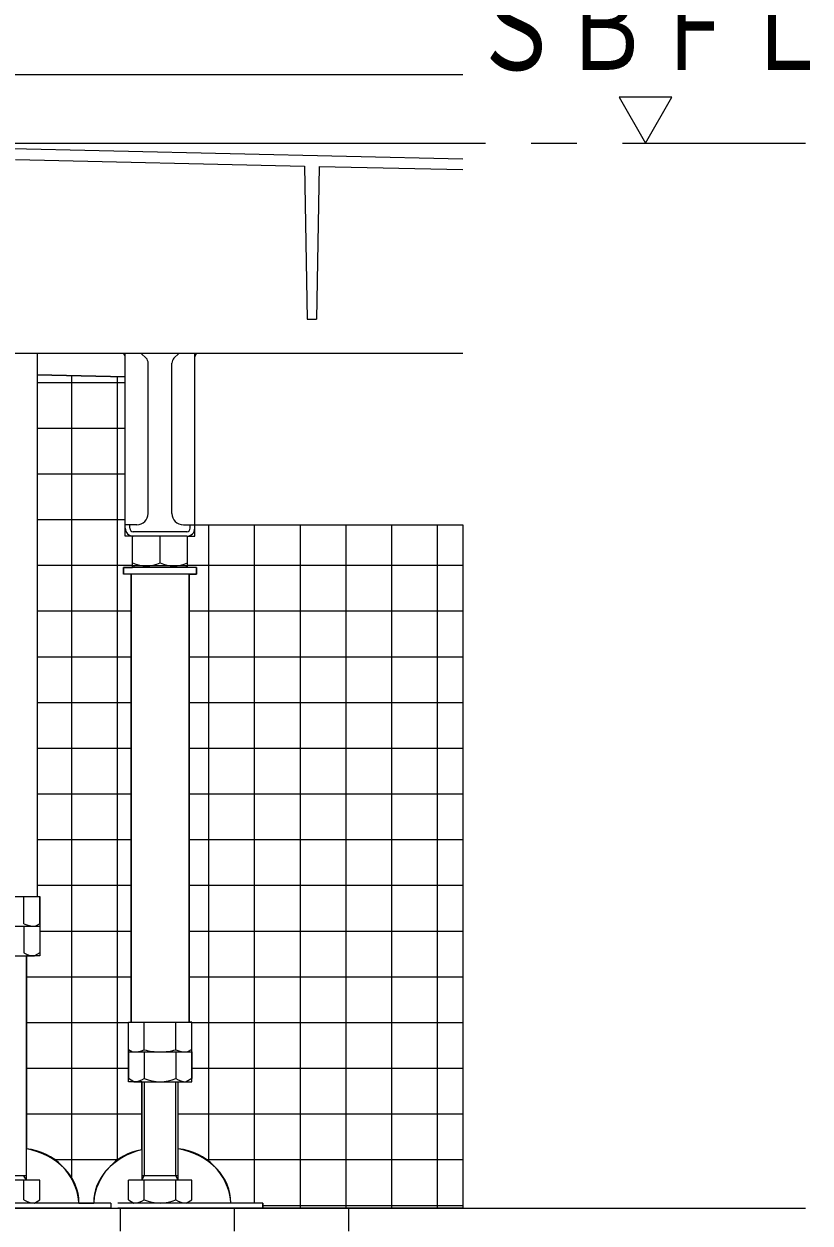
# Model space of a CAD drawing. Units: millimetres on the paper. Extents: x -305 to 305, y -152 to 152.
# Drawn here: x -214.07 to -196.86, y 36.12 to 62.34 of the extents above; entities that cross this region are included whole.
import ezdxf
from ezdxf.enums import TextEntityAlignment as Align

# ---------------------------------------------------------------- set-up
doc = ezdxf.new("R2010")
doc.units = ezdxf.units.MM
doc.linetypes.add('LONG_CHAIN', pattern=[21, 18, -1, 1, -1])
doc.layers.add('0-0_PV', color=7, linetype='Continuous', lineweight=9)
doc.styles.add('ＭＳ ゴシック', font='')
doc.styles.get('ＭＳ ゴシック').set_extended_font_data('MS Gothic')

msp = doc.modelspace()

# ---------------------------------------------------------------- linework, layer by layer
at = {"layer": '0-0_PV'}
for p, q in [((-220.913, 61.237), (-204.463, 61.237)), ((-201.04, 60.737), (-200.463, 59.737)), ((-199.885, 60.737), (-201.04, 60.737)), ((-200.463, 59.737), (-199.885, 60.737)), ((-220.162, 59.752), (-204.463, 59.395)), ((-214.25, 59.377), (-207.923, 59.233)), ((-207.923, 59.233), (-207.865, 55.887)), ((-207.602, 59.226), (-207.661, 55.887)), ((-207.602, 59.226), (-204.463, 59.155)), ((-207.865, 55.887), (-207.661, 55.887)), ((-204.463, 55.137), (-216.297, 55.137)), ((-213.778, 55.137), (-213.778, 43.257)), ((-211.848, 51.312), (-211.848, 55.137)), ((-211.498, 55.137), (-211.392, 55.031)), ((-210.784, 55.031), (-210.678, 55.137)), ((-210.328, 51.312), (-210.328, 55.137)), ((-211.348, 51.637), (-211.348, 54.925)), ((-210.828, 51.637), (-210.828, 54.925)), ((-213.778, 54.665), (-211.848, 54.622)), ((-213.017, 37.067), (-213.017, 54.648)), ((-212.017, 37.491), (-212.017, 54.625)), ((-213.778, 54.502), (-211.848, 54.502)), ((-213.778, 53.502), (-211.848, 53.502)), ((-213.778, 52.502), (-211.848, 52.502)), ((-213.778, 51.502), (-211.848, 51.502)), ((-211.598, 51.387), (-211.848, 51.387)), ((-211.748, 51.312), (-211.748, 51.387)), ((-210.5, 51.237), (-211.673, 51.237)), ((-210.578, 51.387), (-210.328, 51.387)), ((-210.428, 51.312), (-210.428, 51.387)), ((-210.328, 51.387), (-204.463, 51.387)), ((-210.017, 37.458), (-210.017, 51.387)), ((-209.017, 36.552), (-209.017, 51.387)), ((-208.017, 36.437), (-208.017, 51.387)), ((-207.017, 36.437), (-207.017, 51.387)), ((-206.017, 36.437), (-206.017, 51.387)), ((-205.017, 36.437), (-205.017, 51.387)), ((-211.688, 50.487), (-211.688, 51.137)), ((-210.503, 51.137), (-211.673, 51.137)), ((-211.088, 50.555), (-211.088, 51.137)), ((-210.488, 50.487), (-210.488, 51.137)), ((-213.778, 50.502), (-211.688, 50.502)), ((-210.288, 50.457), (-211.888, 50.457)), ((-211.888, 50.457), (-211.888, 50.307)), ((-210.488, 50.487), (-211.688, 50.487)), ((-211.663, 50.487), (-211.663, 50.457)), ((-210.513, 50.487), (-211.663, 50.487)), ((-210.513, 50.487), (-210.513, 50.457)), ((-210.488, 50.502), (-204.463, 50.502)), ((-210.288, 50.457), (-210.288, 50.307)), ((-210.288, 50.307), (-211.888, 50.307)), ((-211.723, 50.307), (-211.723, 40.507)), ((-210.453, 50.307), (-210.453, 40.507)), ((-213.778, 49.502), (-211.723, 49.502)), ((-210.453, 49.502), (-204.463, 49.502)), ((-213.778, 48.502), (-211.723, 48.502)), ((-210.453, 48.502), (-204.463, 48.502)), ((-213.778, 47.502), (-211.723, 47.502)), ((-210.453, 47.502), (-204.463, 47.502)), ((-213.778, 46.502), (-211.723, 46.502)), ((-210.453, 46.502), (-204.463, 46.502)), ((-213.778, 45.502), (-211.723, 45.502)), ((-210.453, 45.502), (-204.463, 45.502)), ((-213.778, 44.502), (-211.723, 44.502)), ((-210.453, 44.502), (-204.463, 44.502)), ((-213.778, 43.502), (-211.723, 43.502)), ((-210.453, 43.502), (-204.463, 43.502)), ((-215.106, 43.257), (-213.72, 43.257)), ((-214.066, 42.657), (-214.066, 43.257)), ((-213.72, 42.661), (-213.72, 43.257)), ((-215.106, 42.607), (-213.72, 42.607)), ((-215.013, 42.607), (-213.813, 42.607)), ((-214.066, 42.607), (-214.066, 42.025)), ((-213.72, 42.661), (-213.813, 42.607)), ((-213.72, 42.607), (-213.72, 42.025)), ((-213.72, 42.502), (-211.723, 42.502)), ((-210.453, 42.502), (-204.463, 42.502)), ((-213.72, 42.025), (-213.838, 41.957)), ((-214.988, 41.957), (-213.838, 41.957)), ((-214.013, 41.957), (-214.013, 37.738)), ((-214.013, 37.052), (-214.013, 41.957)), ((-214.013, 41.502), (-211.723, 41.502)), ((-210.453, 41.502), (-204.463, 41.502)), ((-214.013, 40.502), (-211.781, 40.502)), ((-211.434, 39.907), (-211.434, 40.507)), ((-210.741, 39.907), (-210.741, 40.507)), ((-210.395, 39.911), (-210.395, 40.507)), ((-210.395, 40.502), (-204.463, 40.502)), ((-211.781, 39.911), (-211.688, 39.857)), ((-210.395, 39.911), (-210.488, 39.857)), ((-211.781, 39.857), (-210.395, 39.857)), ((-211.781, 39.857), (-211.781, 39.275)), ((-211.688, 39.857), (-210.488, 39.857)), ((-211.434, 39.857), (-211.434, 39.275)), ((-210.741, 39.857), (-210.741, 39.275)), ((-210.395, 39.857), (-210.395, 39.275)), ((-214.013, 39.502), (-211.781, 39.502)), ((-210.395, 39.502), (-204.463, 39.502)), ((-211.663, 39.207), (-211.781, 39.275)), ((-211.663, 39.207), (-210.513, 39.207)), ((-211.488, 39.207), (-211.488, 37.052)), ((-211.433, 39.207), (-211.433, 37.147)), ((-210.743, 37.147), (-210.743, 39.207)), ((-210.688, 37.052), (-210.688, 39.207)), ((-210.395, 39.275), (-210.513, 39.207)), ((-214.013, 38.502), (-211.488, 38.502)), ((-210.688, 38.502), (-204.463, 38.502)), ((-213.394, 37.502), (-212.002, 37.502)), ((-210.069, 37.502), (-204.463, 37.502)), ((-213.72, 37.052), (-215.106, 37.052)), ((-214.013, 37.147), (-214.813, 37.147)), ((-214.013, 37.052), (-214.068, 37.147)), ((-214.066, 36.62), (-214.066, 37.052)), ((-213.72, 36.62), (-213.72, 37.052)), ((-210.395, 37.052), (-211.781, 37.052)), ((-211.781, 36.62), (-211.781, 37.052)), ((-211.488, 37.052), (-211.433, 37.147)), ((-210.688, 37.147), (-211.488, 37.147)), ((-211.434, 36.62), (-211.434, 37.052)), ((-210.688, 37.052), (-210.743, 37.147)), ((-210.741, 36.62), (-210.741, 37.052)), ((-210.395, 36.62), (-210.395, 37.052)), ((-213.838, 36.552), (-214.988, 36.552)), ((-213.838, 36.552), (-213.72, 36.62)), ((-212.865, 36.552), (-212.54, 36.552)), ((-212.163, 36.552), (-212.163, 36.437)), ((-208.838, 36.552), (-212.013, 36.552)), ((-211.781, 36.62), (-211.663, 36.552)), ((-210.513, 36.552), (-211.663, 36.552)), ((-210.513, 36.552), (-210.395, 36.62)), ((-208.838, 36.502), (-204.463, 36.502)), ((-221.963, 36.437), (-196.963, 36.437)), ((-212.163, 36.437), (-216.663, 36.437)), ((-211.963, 36.437), (-211.963, 35.937)), ((-209.463, 36.437), (-209.463, 35.937)), ((-206.963, 36.437), (-206.963, 35.937))]:
    msp.add_line(p, q, dxfattribs=at)
at = {"layer": '0-0_PV', "linetype": 'LONG_CHAIN'}
msp.add_line((-221.963, 59.737), (-196.963, 59.737), dxfattribs=at)
at = {"layer": '0-0_PV'}
for points in [[(-211.488, 37.717), (-211.488, 39.207), (-211.781, 39.207), (-211.781, 40.507), (-211.723, 40.507), (-211.723, 50.307), (-211.888, 50.307), (-211.888, 50.457), (-211.688, 50.457), (-211.688, 51.137), (-211.673, 51.137), (-211.848, 51.137), (-211.848, 54.622), (-213.778, 54.665), (-213.778, 43.257), (-213.72, 43.257), (-213.72, 41.957), (-214.013, 41.957)], [(-210.688, 37.738), (-210.688, 39.207), (-210.395, 39.207), (-210.395, 40.507), (-210.453, 40.507), (-210.453, 50.307), (-210.288, 50.307), (-210.288, 50.457), (-210.488, 50.457), (-210.488, 51.137), (-210.328, 51.137), (-210.328, 51.387), (-204.463, 51.387), (-204.463, 36.437)], [(-211.781, 39.911), (-211.781, 40.507), (-210.395, 40.507)], [(-212.163, 36.552), (-216.663, 36.552), (-216.663, 36.437)], [(-208.838, 36.552), (-208.838, 36.437), (-212.013, 36.437)], [(-204.463, 36.437), (-208.838, 36.437), (-208.838, 36.552), (-209.54, 36.552)]]:
    msp.add_lwpolyline(points, dxfattribs=at)
for centre, radius, start, end in [((-211.923, 55.061), 0.075, 0, 74.7295), ((-210.253, 55.061), 0.075, 111.168, 180), ((-211.498, 54.925), 0.15, 0, 45), ((-210.678, 54.925), 0.15, 135, 180), ((-211.598, 51.637), 0.25, 270, 0), ((-210.578, 51.637), 0.25, 180, 270), ((-211.673, 51.312), 0.175, 180, 270), ((-211.673, 51.312), 0.075, 180, 270), ((-210.503, 51.312), 0.175, 270, 0), ((-210.503, 51.312), 0.075, 270, 0), ((-211.388, 51.183), 0.696, 244.4489, 295.5511), ((-210.788, 51.183), 0.696, 244.4489, 295.5511), ((-213.813, 43.275), 0.668, 247.6923, 270), ((-213.828, 42.407), 0.45, 238.0615, 268.7948), ((-211.688, 40.525), 0.668, 270, 292.3077), ((-211.088, 41.082), 1.225, 253.5736, 270), ((-211.088, 41.082), 1.225, 270, 286.4264), ((-210.488, 40.525), 0.668, 247.6923, 270), ((-211.672, 39.657), 0.45, 271.2052, 301.9385), ((-211.088, 40.123), 0.916, 247.7809, 292.2191), ((-210.503, 39.657), 0.45, 238.0615, 268.7948), ((-214.145, 36.46), 1.286, 5.0046, 84.0734), ((-211.284, 36.473), 1.26, 99.3254, 175.5275), ((-210.82, 36.46), 1.286, 5.0046, 84.0734), ((-213.828, 37.002), 0.45, 238.0615, 268.7948), ((-213.825, 36.572), 0.96, 358.8272, 360), ((-211.58, 36.572), 0.96, 180, 181.1728), ((-211.672, 37.002), 0.45, 271.2052, 301.9385), ((-211.088, 37.468), 0.916, 247.7809, 292.2191), ((-210.503, 37.002), 0.45, 238.0615, 268.7948), ((-210.5, 36.572), 0.96, 358.8272, 360)]:
    msp.add_arc(centre, radius, start, end, dxfattribs=at)
for centre, start_param, end_param in [((-214.365, 36.572), 3.125217, 4.475405), ((-211.04, 36.572), 5.015575, 6.299561), ((-211.04, 36.572), 3.125217, 4.475405)]:
    msp.add_ellipse(centre, major_axis=(-1.5, 0), ratio=0.800001, start_param=start_param, end_param=end_param, dxfattribs=at)

# ---------------------------------------------------------------- texts
at = {"layer": '0-0_PV', "style": 'ＭＳ ゴシック', "width": 0.75}
msp.add_text('ＳＢＦＬ', height=1.921, dxfattribs=at).set_placement((-204.278, 60.759), align=Align.BOTTOM_LEFT)

doc.saveas('drawing.dxf')
